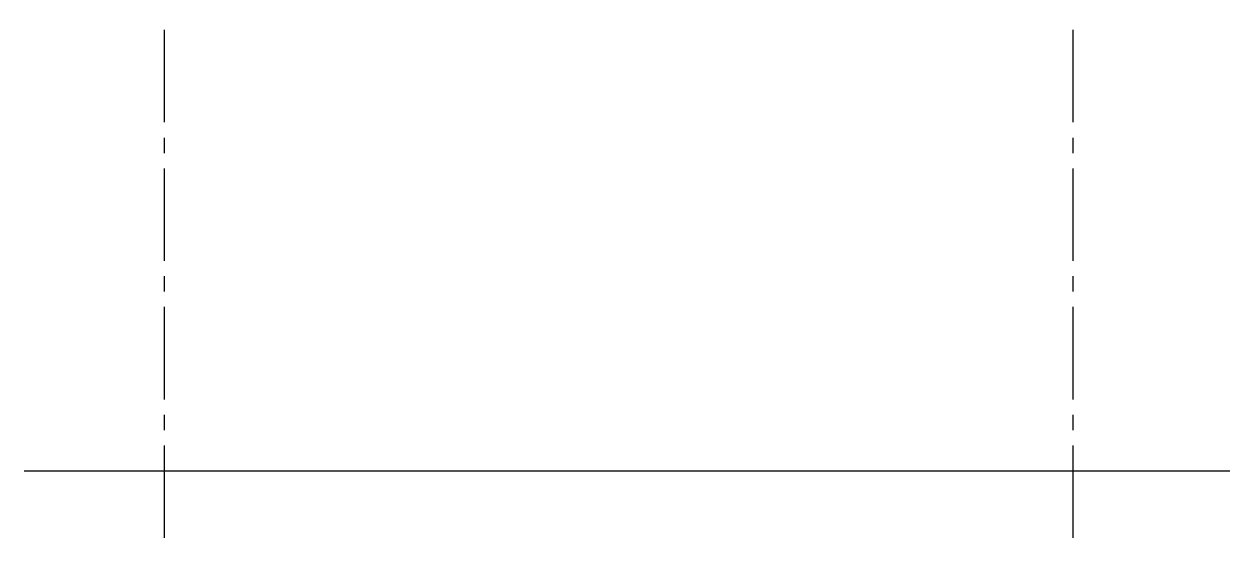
# Model space of a CAD drawing. Header units: millimetres. Extents: x 3621 to 13575, y 4581 to 8820.
import ezdxf

# ---------------------------------------------------------------- set-up
doc = ezdxf.new("R2010")
doc.units = ezdxf.units.MM
doc.linetypes.add('CENTER2', pattern=[28.575, 19.05, -3.175, 3.175, -3.175])
doc.layers.add('CEN', color=1, linetype='CENTER2')

msp = doc.modelspace()

# ---------------------------------------------------------------- linework, layer by layer
msp.add_line((3621.3, 5133.1), (13574.6, 5133.1))
at = {"layer": 'CEN', "ltscale": 40}
for p, q in [((4780.7, 4580.7), (4780.7, 8819.6)), ((12280.7, 4580.7), (12280.7, 8819.6))]:
    msp.add_line(p, q, dxfattribs=at)

doc.saveas('drawing.dxf')
